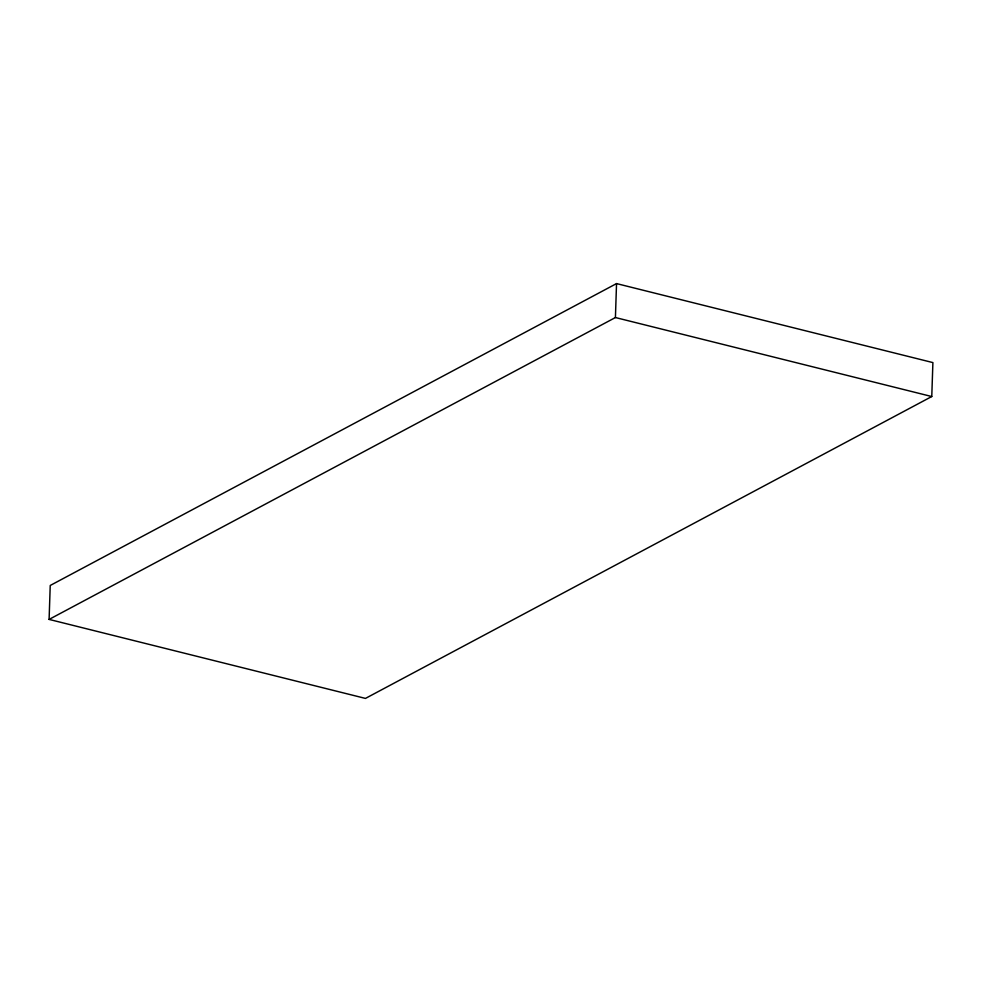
<?xml version="1.0" encoding="UTF-8"?>
<svg xmlns="http://www.w3.org/2000/svg" width="982" height="982" viewBox="0 0 982 982"><rect width="100%" height="100%" fill="white"/><g stroke="black" fill="none" stroke-linecap="round" stroke-linejoin="round"><path stroke-width="1.47" d="M49.1 619.409L50.229 585.468L616.536 283.589L932.9 362.591L931.771 396.532L365.464 698.411L49.1 619.409L615.419 317.542L931.771 396.532M615.419 317.542L616.536 283.589"/></g></svg>
